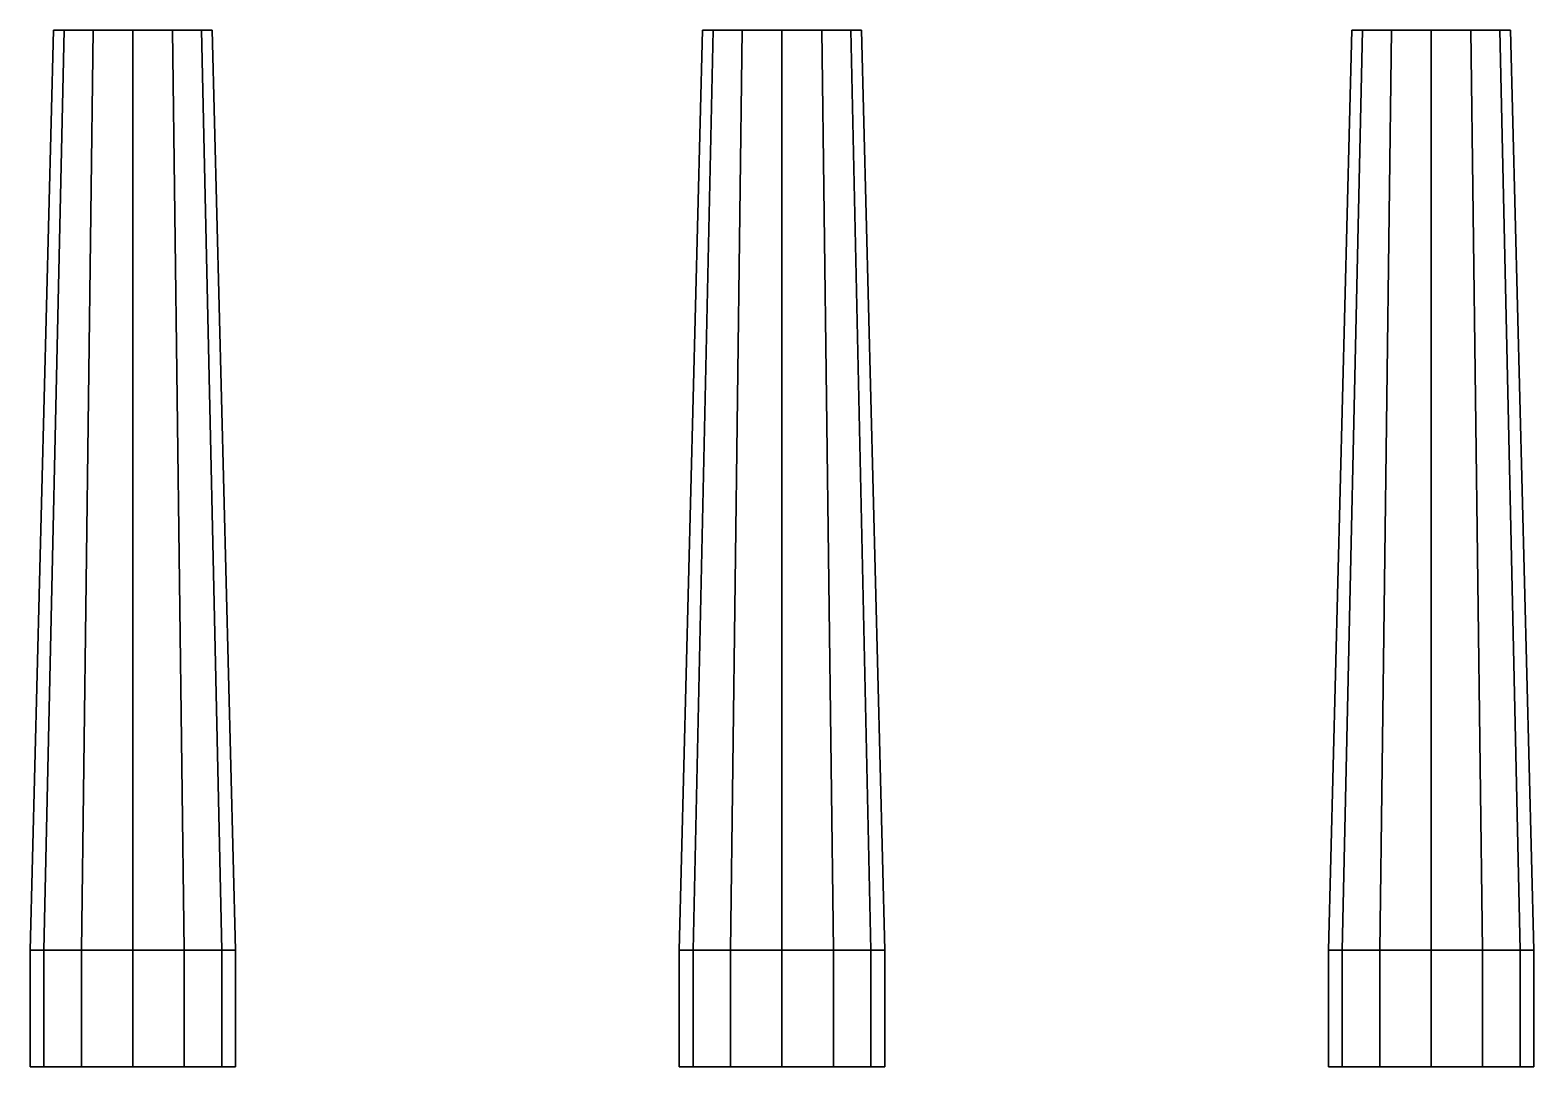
# Model space of a CAD drawing. Extents: x -3.22 to 3.22, y 0 to 4.44.
import ezdxf

# ---------------------------------------------------------------- set-up
doc = ezdxf.new("R2010")
doc.units = 0
doc.layers.add('SLEEVE', color=5, linetype='CONTINUOUS')

msp = doc.modelspace()

# ---------------------------------------------------------------- linework, layer by layer
at = {"layer": 'SLEEVE'}
for points in [[(-3.1611, 0.5, -0.22), (-3.22, 0.5), (-3.12, 4.44), (-3.0744, 4.44, -0.17)], [(-3.22, 0.5), (-3.1611, 0.5, 0.22), (-3.0744, 4.44, 0.17), (-3.12, 4.44)], [(-3, 0.5, -0.3811), (-3.1611, 0.5, -0.22), (-3.0744, 4.44, -0.17), (-2.95, 4.44, -0.2944)], [(-3.1611, 0.5, 0.22), (-3, 0.5, 0.3811), (-2.95, 4.44, 0.2944), (-3.0744, 4.44, 0.17)], [(-3.12, 4.44), (-3.0744, 4.44, 0.17), (-3.0311, 4.44, 0.145), (-3.07, 4.44)], [(-3.0744, 4.44, -0.17), (-3.12, 4.44), (-3.07, 4.44), (-3.0311, 4.44, -0.145)], [(-2.95, 4.44, -0.2944), (-3.0744, 4.44, -0.17), (-3.0311, 4.44, -0.145), (-2.925, 4.44, -0.2511)], [(-3.0744, 4.44, 0.17), (-2.95, 4.44, 0.2944), (-2.925, 4.44, 0.2511), (-3.0311, 4.44, 0.145)], [(-3, 0.5, 0.3811), (-2.78, 0.5, 0.44), (-2.78, 4.44, 0.34), (-2.95, 4.44, 0.2944)], [(-2.78, 0.5, -0.44), (-3, 0.5, -0.3811), (-2.95, 4.44, -0.2944), (-2.78, 4.44, -0.34)], [(-2.78, 4.44, -0.34), (-2.95, 4.44, -0.2944), (-2.925, 4.44, -0.2511), (-2.78, 4.44, -0.29)], [(-2.95, 4.44, 0.2944), (-2.78, 4.44, 0.34), (-2.78, 4.44, 0.29), (-2.925, 4.44, 0.2511)], [(-2.78, 0.5, 0.44), (-2.56, 0.5, 0.3811), (-2.61, 4.44, 0.2944), (-2.78, 4.44, 0.34)], [(-2.56, 0.5, -0.3811), (-2.78, 0.5, -0.44), (-2.78, 4.44, -0.34), (-2.61, 4.44, -0.2944)], [(-2.61, 4.44, -0.2944), (-2.78, 4.44, -0.34), (-2.78, 4.44, -0.29), (-2.635, 4.44, -0.2511)], [(-2.78, 4.44, 0.34), (-2.61, 4.44, 0.2944), (-2.635, 4.44, 0.2511), (-2.78, 4.44, 0.29)], [(-2.4856, 4.44, -0.17), (-2.61, 4.44, -0.2944), (-2.635, 4.44, -0.2511), (-2.5289, 4.44, -0.145)], [(-2.61, 4.44, 0.2944), (-2.4856, 4.44, 0.17), (-2.5289, 4.44, 0.145), (-2.635, 4.44, 0.2511)], [(-2.3989, 0.5, -0.22), (-2.56, 0.5, -0.3811), (-2.61, 4.44, -0.2944), (-2.4856, 4.44, -0.17)], [(-2.56, 0.5, 0.3811), (-2.3989, 0.5, 0.22), (-2.4856, 4.44, 0.17), (-2.61, 4.44, 0.2944)], [(-2.4856, 4.44, 0.17), (-2.44, 4.44), (-2.49, 4.44), (-2.5289, 4.44, 0.145)], [(-2.44, 4.44), (-2.4856, 4.44, -0.17), (-2.5289, 4.44, -0.145), (-2.49, 4.44)], [(-2.34, 0.5), (-2.3989, 0.5, -0.22), (-2.4856, 4.44, -0.17), (-2.44, 4.44)], [(-2.3989, 0.5, 0.22), (-2.34, 0.5), (-2.44, 4.44), (-2.4856, 4.44, 0.17)], [(-0.3811, 0.5, -0.22), (-0.44, 0.5), (-0.34, 4.44), (-0.2944, 4.44, -0.17)], [(-0.44, 0.5), (-0.3811, 0.5, 0.22), (-0.2944, 4.44, 0.17), (-0.34, 4.44)], [(-0.22, 0.5, -0.3811), (-0.3811, 0.5, -0.22), (-0.2944, 4.44, -0.17), (-0.17, 4.44, -0.2944)], [(-0.3811, 0.5, 0.22), (-0.22, 0.5, 0.3811), (-0.17, 4.44, 0.2944), (-0.2944, 4.44, 0.17)], [(-0.34, 4.44), (-0.2944, 4.44, 0.17), (-0.2511, 4.44, 0.145), (-0.29, 4.44)], [(-0.2944, 4.44, -0.17), (-0.34, 4.44), (-0.29, 4.44), (-0.2511, 4.44, -0.145)], [(-0.17, 4.44, -0.2944), (-0.2944, 4.44, -0.17), (-0.2511, 4.44, -0.145), (-0.145, 4.44, -0.2511)], [(-0.2944, 4.44, 0.17), (-0.17, 4.44, 0.2944), (-0.145, 4.44, 0.2511), (-0.2511, 4.44, 0.145)], [(-0.22, 0.5, 0.3811), (0, 0.5, 0.44), (0, 4.44, 0.34), (-0.17, 4.44, 0.2944)], [(0, 0.5, -0.44), (-0.22, 0.5, -0.3811), (-0.17, 4.44, -0.2944), (0, 4.44, -0.34)], [(0, 4.44, -0.34), (-0.17, 4.44, -0.2944), (-0.145, 4.44, -0.2511), (0, 4.44, -0.29)], [(-0.17, 4.44, 0.2944), (0, 4.44, 0.34), (0, 4.44, 0.29), (-0.145, 4.44, 0.2511)], [(0, 0.5, 0.44), (0.22, 0.5, 0.3811), (0.17, 4.44, 0.2944), (0, 4.44, 0.34)], [(0.22, 0.5, -0.3811), (0, 0.5, -0.44), (0, 4.44, -0.34), (0.17, 4.44, -0.2944)], [(0.17, 4.44, -0.2944), (0, 4.44, -0.34), (0, 4.44, -0.29), (0.145, 4.44, -0.2511)], [(0, 4.44, 0.34), (0.17, 4.44, 0.2944), (0.145, 4.44, 0.2511), (0, 4.44, 0.29)], [(0.2944, 4.44, -0.17), (0.17, 4.44, -0.2944), (0.145, 4.44, -0.2511), (0.2511, 4.44, -0.145)], [(0.17, 4.44, 0.2944), (0.2944, 4.44, 0.17), (0.2511, 4.44, 0.145), (0.145, 4.44, 0.2511)], [(0.3811, 0.5, -0.22), (0.22, 0.5, -0.3811), (0.17, 4.44, -0.2944), (0.2944, 4.44, -0.17)], [(0.22, 0.5, 0.3811), (0.3811, 0.5, 0.22), (0.2944, 4.44, 0.17), (0.17, 4.44, 0.2944)], [(0.2944, 4.44, 0.17), (0.34, 4.44), (0.29, 4.44), (0.2511, 4.44, 0.145)], [(0.34, 4.44), (0.2944, 4.44, -0.17), (0.2511, 4.44, -0.145), (0.29, 4.44)], [(0.44, 0.5), (0.3811, 0.5, -0.22), (0.2944, 4.44, -0.17), (0.34, 4.44)], [(0.3811, 0.5, 0.22), (0.44, 0.5), (0.34, 4.44), (0.2944, 4.44, 0.17)], [(2.34, 0.5), (2.3989, 0.5, 0.22), (2.4856, 4.44, 0.17), (2.44, 4.44)], [(2.3989, 0.5, -0.22), (2.34, 0.5), (2.44, 4.44), (2.4856, 4.44, -0.17)], [(2.3989, 0.5, 0.22), (2.56, 0.5, 0.3811), (2.61, 4.44, 0.2944), (2.4856, 4.44, 0.17)], [(2.56, 0.5, -0.3811), (2.3989, 0.5, -0.22), (2.4856, 4.44, -0.17), (2.61, 4.44, -0.2944)], [(2.44, 4.44), (2.4856, 4.44, 0.17), (2.5289, 4.44, 0.145), (2.49, 4.44)], [(2.4856, 4.44, -0.17), (2.44, 4.44), (2.49, 4.44), (2.5289, 4.44, -0.145)], [(2.61, 4.44, -0.2944), (2.4856, 4.44, -0.17), (2.5289, 4.44, -0.145), (2.635, 4.44, -0.2511)], [(2.4856, 4.44, 0.17), (2.61, 4.44, 0.2944), (2.635, 4.44, 0.2511), (2.5289, 4.44, 0.145)], [(2.56, 0.5, 0.3811), (2.78, 0.5, 0.44), (2.78, 4.44, 0.34), (2.61, 4.44, 0.2944)], [(2.78, 0.5, -0.44), (2.56, 0.5, -0.3811), (2.61, 4.44, -0.2944), (2.78, 4.44, -0.34)], [(2.78, 4.44, -0.34), (2.61, 4.44, -0.2944), (2.635, 4.44, -0.2511), (2.78, 4.44, -0.29)], [(2.61, 4.44, 0.2944), (2.78, 4.44, 0.34), (2.78, 4.44, 0.29), (2.635, 4.44, 0.2511)], [(2.78, 0.5, 0.44), (3, 0.5, 0.3811), (2.95, 4.44, 0.2944), (2.78, 4.44, 0.34)], [(3, 0.5, -0.3811), (2.78, 0.5, -0.44), (2.78, 4.44, -0.34), (2.95, 4.44, -0.2944)], [(2.95, 4.44, -0.2944), (2.78, 4.44, -0.34), (2.78, 4.44, -0.29), (2.925, 4.44, -0.2511)], [(2.78, 4.44, 0.34), (2.95, 4.44, 0.2944), (2.925, 4.44, 0.2511), (2.78, 4.44, 0.29)], [(3.0744, 4.44, -0.17), (2.95, 4.44, -0.2944), (2.925, 4.44, -0.2511), (3.0311, 4.44, -0.145)], [(2.95, 4.44, 0.2944), (3.0744, 4.44, 0.17), (3.0311, 4.44, 0.145), (2.925, 4.44, 0.2511)], [(3, 0.5, 0.3811), (3.1611, 0.5, 0.22), (3.0744, 4.44, 0.17), (2.95, 4.44, 0.2944)], [(3.1611, 0.5, -0.22), (3, 0.5, -0.3811), (2.95, 4.44, -0.2944), (3.0744, 4.44, -0.17)], [(3.0744, 4.44, 0.17), (3.12, 4.44), (3.07, 4.44), (3.0311, 4.44, 0.145)], [(3.12, 4.44), (3.0744, 4.44, -0.17), (3.0311, 4.44, -0.145), (3.07, 4.44)], [(3.1611, 0.5, 0.22), (3.22, 0.5), (3.12, 4.44), (3.0744, 4.44, 0.17)], [(3.22, 0.5), (3.1611, 0.5, -0.22), (3.0744, 4.44, -0.17), (3.12, 4.44)], [(-3.1611, 0.5, 0.22), (-3.22, 0.5), (-3.22, 0), (-3.1611, 0, 0.22)], [(-3.22, 0.5), (-3.1611, 0.5, -0.22), (-3.1611, 0, -0.22), (-3.22, 0)], [(-3.1611, 0.5, -0.22), (-3, 0.5, -0.3811), (-3, 0, -0.3811), (-3.1611, 0, -0.22)], [(-3, 0.5, 0.3811), (-3.1611, 0.5, 0.22), (-3.1611, 0, 0.22), (-3, 0, 0.3811)], [(-2.78, 0.5, 0.44), (-3, 0.5, 0.3811), (-3, 0, 0.3811), (-2.78, 0, 0.44)], [(-3, 0.5, -0.3811), (-2.78, 0.5, -0.44), (-2.78, 0, -0.44), (-3, 0, -0.3811)], [(-2.56, 0.5, 0.3811), (-2.78, 0.5, 0.44), (-2.78, 0, 0.44), (-2.56, 0, 0.3811)], [(-2.78, 0.5, -0.44), (-2.56, 0.5, -0.3811), (-2.56, 0, -0.3811), (-2.78, 0, -0.44)], [(-2.56, 0.5, -0.3811), (-2.3989, 0.5, -0.22), (-2.3989, 0, -0.22), (-2.56, 0, -0.3811)], [(-2.3989, 0.5, 0.22), (-2.56, 0.5, 0.3811), (-2.56, 0, 0.3811), (-2.3989, 0, 0.22)], [(-2.34, 0.5), (-2.3989, 0.5, 0.22), (-2.3989, 0, 0.22), (-2.34, 0)], [(-2.3989, 0.5, -0.22), (-2.34, 0.5), (-2.34, 0), (-2.3989, 0, -0.22)], [(-0.3811, 0.5, 0.22), (-0.44, 0.5), (-0.44, 0), (-0.3811, 0, 0.22)], [(-0.44, 0.5), (-0.3811, 0.5, -0.22), (-0.3811, 0, -0.22), (-0.44, 0)], [(-0.3811, 0.5, -0.22), (-0.22, 0.5, -0.3811), (-0.22, 0, -0.3811), (-0.3811, 0, -0.22)], [(-0.22, 0.5, 0.3811), (-0.3811, 0.5, 0.22), (-0.3811, 0, 0.22), (-0.22, 0, 0.3811)], [(0, 0.5, 0.44), (-0.22, 0.5, 0.3811), (-0.22, 0, 0.3811), (0, 0, 0.44)], [(-0.22, 0.5, -0.3811), (0, 0.5, -0.44), (0, 0, -0.44), (-0.22, 0, -0.3811)], [(0.22, 0.5, 0.3811), (0, 0.5, 0.44), (0, 0, 0.44), (0.22, 0, 0.3811)], [(0, 0.5, -0.44), (0.22, 0.5, -0.3811), (0.22, 0, -0.3811), (0, 0, -0.44)], [(0.22, 0.5, -0.3811), (0.3811, 0.5, -0.22), (0.3811, 0, -0.22), (0.22, 0, -0.3811)], [(0.3811, 0.5, 0.22), (0.22, 0.5, 0.3811), (0.22, 0, 0.3811), (0.3811, 0, 0.22)], [(0.44, 0.5), (0.3811, 0.5, 0.22), (0.3811, 0, 0.22), (0.44, 0)], [(0.3811, 0.5, -0.22), (0.44, 0.5), (0.44, 0), (0.3811, 0, -0.22)], [(2.3989, 0.5, 0.22), (2.34, 0.5), (2.34, 0), (2.3989, 0, 0.22)], [(2.34, 0.5), (2.3989, 0.5, -0.22), (2.3989, 0, -0.22), (2.34, 0)], [(2.3989, 0.5, -0.22), (2.56, 0.5, -0.3811), (2.56, 0, -0.3811), (2.3989, 0, -0.22)], [(2.56, 0.5, 0.3811), (2.3989, 0.5, 0.22), (2.3989, 0, 0.22), (2.56, 0, 0.3811)], [(2.78, 0.5, 0.44), (2.56, 0.5, 0.3811), (2.56, 0, 0.3811), (2.78, 0, 0.44)], [(2.56, 0.5, -0.3811), (2.78, 0.5, -0.44), (2.78, 0, -0.44), (2.56, 0, -0.3811)], [(3, 0.5, 0.3811), (2.78, 0.5, 0.44), (2.78, 0, 0.44), (3, 0, 0.3811)], [(2.78, 0.5, -0.44), (3, 0.5, -0.3811), (3, 0, -0.3811), (2.78, 0, -0.44)], [(3, 0.5, -0.3811), (3.1611, 0.5, -0.22), (3.1611, 0, -0.22), (3, 0, -0.3811)], [(3.1611, 0.5, 0.22), (3, 0.5, 0.3811), (3, 0, 0.3811), (3.1611, 0, 0.22)], [(3.22, 0.5), (3.1611, 0.5, 0.22), (3.1611, 0, 0.22), (3.22, 0)], [(3.1611, 0.5, -0.22), (3.22, 0.5), (3.22, 0), (3.1611, 0, -0.22)]]:
    msp.add_3dface(points, dxfattribs=at)

doc.saveas('drawing.dxf')
